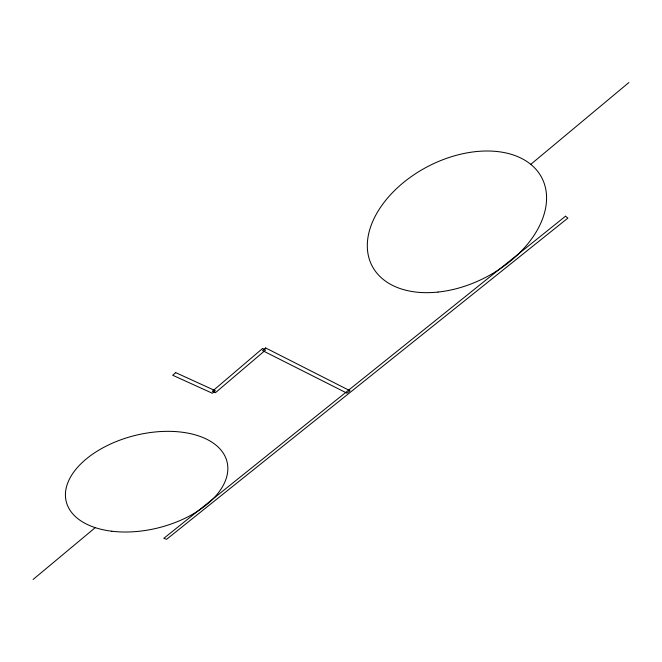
<?xml version="1.0" encoding="UTF-8"?>
<svg xmlns="http://www.w3.org/2000/svg" width="662" height="662" viewBox="0 0 662 662"><rect width="100%" height="100%" fill="white"/><g stroke="black" fill="none" stroke-linecap="round" stroke-linejoin="round"><path stroke-width="0.99" d="M33.1 579.473L95.237 527.647M530.775 164.366L628.9 82.527M175.687 372.615L172.683 375.246L212.386 393.269L215.357 390.737L175.687 372.615M262.566 348.493L212.328 391.3L215.407 392.707L265.594 350.033L262.566 348.493M265.636 347.939L262.524 350.587L346.996 393.178L350.016 390.762L265.636 347.939M565.497 216.226L163.804 538.347L166.609 539.29L567.88 218.112L565.497 216.226M438.037 292.066A95.609 62.518 -27.4 0 0 542.269 178.699A95.609 62.518 -27.4 0 0 390.522 194.736A95.609 62.518 -27.4 0 0 438.037 292.066M111.804 531.222A82.833 47.639 -13.9 0 0 227.579 464.583A82.833 47.639 -13.9 0 0 100.508 449.175A82.833 47.639 -13.9 0 0 111.804 531.222"/></g></svg>
